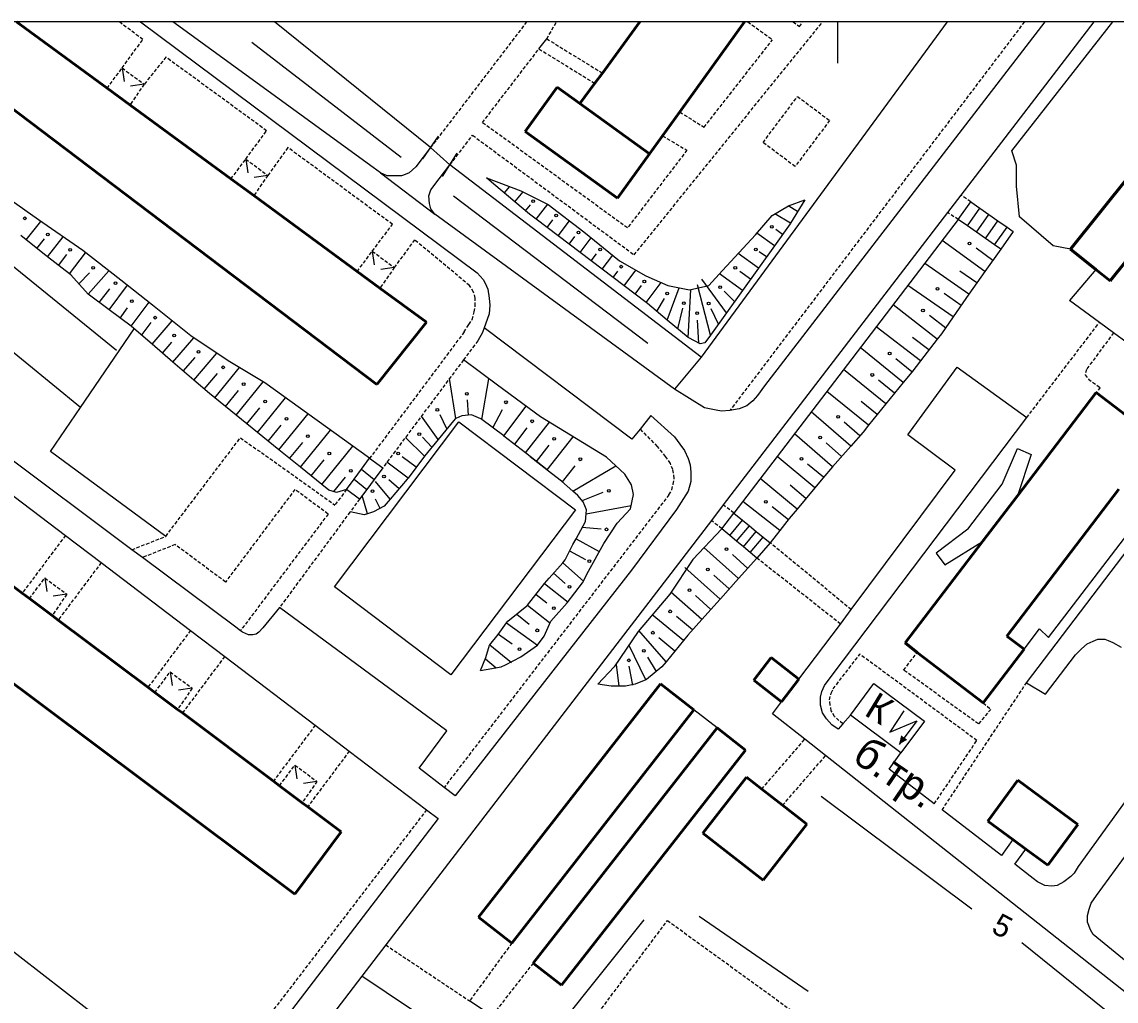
# Model space of a CAD drawing. Extents: x 1000 to 4000, y -5000 to -1000.
# Drawn here: x 1081.5 to 1240.4, y -2142.2 to -2000 of the extents above; entities that cross this region are included whole.
import ezdxf
from ezdxf.enums import TextEntityAlignment as Align

# ---------------------------------------------------------------- set-up
doc = ezdxf.new("R2010")
doc.units = 0
doc.header["$MEASUREMENT"] = 0
doc.linetypes.add('DASHED', pattern=[0.75, 0.5, -0.25])
for name, color, linetype in [('1', 7, 'CONTINUOUS'), ('11', 7, 'CONTINUOUS'), ('16', 7, 'CONTINUOUS'), ('17', 7, 'CONTINUOUS'), ('24', 7, 'CONTINUOUS'), ('25', 7, 'CONTINUOUS'), ('37', 7, 'CONTINUOUS'), ('40', 7, 'CONTINUOUS'), ('42', 7, 'CONTINUOUS'), ('6', 7, 'CONTINUOUS'), ('7', 7, 'CONTINUOUS')]:
    doc.layers.add(name, color=color, linetype=linetype)
doc.styles.get("Standard").update_dxf_attribs({"font": 'txt', "height": 0.2})

msp = doc.modelspace()

# ---------------------------------------------------------------- linework, layer by layer
at = {"layer": '1', "color": 253, "linetype": 'Continuous', "lineweight": 0}
for p, q in [((2000, -2000), (1000, -2000)), ((1200, -2005.98), (1200, -2000))]:
    msp.add_line(p, q, dxfattribs=at)
at = {"layer": '11', "color": 253, "linetype": 'Continuous', "lineweight": 0}
for p, q in [((1140.84, -2018.24), (1118.17, -2000)), ((1215.88, -2000), (1180.15, -2048.72)), ((1225.26, -2018.71), (1239.95, -2000)), ((1139.68, -2019.87), (1142, -2016.61)), ((1142.56, -2022.46), (1144.71, -2019.09)), ((1225.95, -2020.81), (1225.26, -2018.71)), ((1180.15, -2048.72), (1143.64, -2020.77)), ((1225.95, -2023.87), (1225.95, -2020.81)), ((1226.37, -2028.33), (1225.95, -2023.87)), ((1231.24, -2032.51), (1226.37, -2028.33)), ((1233.8, -2033.04), (1231.24, -2032.51)), ((1237.97, -2043.67), (1233.61, -2040.47)), ((1240.03, -2045.17), (1237.97, -2043.67)), ((1260.21, -2059.97), (1240.03, -2045.17)), ((1182.45, -2102.57), (1179.07, -2099.95))]:
    msp.add_line(p, q, dxfattribs=at)
at = {"layer": '16', "color": 253, "linetype": 'Continuous', "lineweight": 0}
for p, q in [((1201.82, -2100.7), (1205.23, -2096.12)), ((1205.23, -2096.12), (1212.56, -2101.59)), ((1209.15, -2106.16), (1201.82, -2100.7)), ((1209.58, -2100.07), (1207.53, -2103.18)), ((1207.53, -2103.18), (1211.44, -2101.53)), ((1211.44, -2101.53), (1208.87, -2104.95)), ((1212.56, -2101.59), (1209.15, -2106.16))]:
    msp.add_line(p, q, dxfattribs=at)
msp.add_solid([(1208.87, -2104.95), (1209.18, -2103.65), (1210.07, -2104.28)], dxfattribs=at)
at = {"layer": '24', "color": 253, "linetype": 'DASHED', "lineweight": 0}
for p, q in [((1099.03, -2002.56), (1095.62, -2000)), ((1154.78, -2000), (1140.84, -2018.24)), ((1157.7, -2002.46), (1159.12, -2000)), ((1170.4, -2033.84), (1197.77, -2000)), ((1227.08, -2000), (1184.31, -2056.45)), ((1186.89, -2000), (1190.5, -2002.59)), ((1193.49, -2000), (1194.42, -2000.67)), ((1194.42, -2000.67), (1194.91, -2000)), ((1096.03, -2006.69), (1099.03, -2002.56)), ((1157.7, -2002.46), (1165.78, -2007.43)), ((1180.56, -2015.3), (1190.5, -2002.59)), ((1148.36, -2014.62), (1156.57, -2003.93)), ((1156.57, -2003.93), (1164.68, -2008.92)), ((1102.39, -2005.13), (1099.23, -2009.06)), ((1117.01, -2015.81), (1102.39, -2005.13)), ((1189.12, -2017.52), (1194.13, -2010.83)), ((1194.13, -2010.83), (1198.79, -2014.32)), ((1177.02, -2013.09), (1180.56, -2015.3)), ((1169.42, -2029.93), (1148.36, -2014.62)), ((1198.79, -2014.32), (1193.78, -2021.01)), ((1113.99, -2019.93), (1117.01, -2015.81)), ((1143.64, -2020.77), (1146.94, -2016.47)), ((1146.94, -2016.47), (1170.4, -2033.84)), ((1174.52, -2016.56), (1178.06, -2018.64)), ((1120.11, -2018.26), (1117.19, -2022.3)), ((1135.29, -2029.41), (1120.11, -2018.26)), ((1193.78, -2021.01), (1189.12, -2017.52)), ((1178.06, -2018.64), (1169.42, -2029.93)), ((1219.28, -2026.13), (1217.86, -2025.17)), ((1217.48, -2028.71), (1215.93, -2027.69)), ((1132.36, -2033.31), (1135.29, -2029.41)), ((1138.49, -2031.64), (1135.56, -2035.68)), ((1146.49, -2038.3), (1138.49, -2031.64)), ((1147.08, -2039.24), (1146.49, -2038.3)), ((1147.31, -2040.13), (1147.08, -2039.24)), ((1147.31, -2041.26), (1147.31, -2040.13)), ((1146.89, -2043.25), (1147.18, -2042.13)), ((1147.18, -2042.13), (1147.31, -2041.26)), ((1145.71, -2045.04), (1146.39, -2043.94)), ((1146.39, -2043.94), (1146.89, -2043.25)), ((1227.42, -2057.49), (1237.97, -2043.67)), ((1145.71, -2045.04), (1131.98, -2063.39)), ((1240.03, -2045.17), (1236.09, -2050.49)), ((1147.69, -2046.33), (1145.6, -2049.11)), ((1145.6, -2049.11), (1133.87, -2064.79)), ((1236.09, -2050.49), (1235.9, -2051.29)), ((1235.9, -2051.29), (1236.39, -2051.88)), ((1236.39, -2051.88), (1238.09, -2053.12)), ((1238.09, -2053.12), (1237.49, -2053.86)), ((1173.78, -2061.66), (1171.27, -2059.14)), ((1102.35, -2074.74), (1113.21, -2060.4)), ((1113.21, -2060.4), (1126.93, -2070.18)), ((1174.96, -2063.14), (1173.78, -2061.66)), ((1175.66, -2064.13), (1174.96, -2063.14)), ((1176.02, -2065.03), (1175.66, -2064.13)), ((1176.22, -2066.31), (1176.02, -2065.03)), ((1175.85, -2067.99), (1176.08, -2067.16)), ((1176.08, -2067.16), (1176.22, -2066.31)), ((1121.12, -2067.92), (1111.04, -2081.37)), ((1125.94, -2071.49), (1121.12, -2067.92)), ((1128.62, -2067.92), (1126.93, -2070.18)), ((1130.52, -2069.32), (1129.13, -2071.19)), ((1175.46, -2068.68), (1142.8, -2111.2)), ((1175.46, -2068.68), (1175.85, -2067.99)), ((1184.87, -2071.35), (1183.35, -2070.16)), ((1125.94, -2071.49), (1113.22, -2088.44)), ((1129.13, -2071.19), (1118.9, -2085.07)), ((1183.12, -2073.62), (1181.62, -2072.43)), ((1087.79, -2074.6), (1081.51, -2082.99)), ((1097.43, -2076.67), (1102.35, -2074.74)), ((1201.93, -2085.38), (1190.15, -2075.67)), ((1103.73, -2075.93), (1098.97, -2077.81)), ((1111.04, -2081.37), (1103.73, -2075.93)), ((1092.98, -2078.55), (1086.73, -2086.9)), ((1200.37, -2087.47), (1188.24, -2077.9)), ((1105.96, -2088.4), (1099.78, -2096.66)), ((1209.54, -2094.16), (1211.53, -2091.6)), ((1110.92, -2092.18), (1104.78, -2100.39)), ((1199.31, -2096.88), (1203.18, -2091.85)), ((1220.17, -2104.39), (1203.18, -2091.85)), ((1220.4, -2101.96), (1209.54, -2094.16)), ((1215.13, -2114.47), (1227.4, -2095.99)), ((1198.76, -2098.48), (1199.03, -2097.5)), ((1199.03, -2097.5), (1199.31, -2096.88)), ((1198.89, -2099.24), (1198.76, -2098.48)), ((1199.03, -2100.08), (1198.89, -2099.24)), ((1221.11, -2098.91), (1222.21, -2099.87)), ((1199.52, -2100.92), (1199.03, -2100.08)), ((1200.71, -2101.97), (1199.52, -2100.92)), ((1222.21, -2099.87), (1220.4, -2101.96)), ((1124.08, -2102.17), (1118, -2110.29)), ((1188.93, -2111.44), (1195.19, -2104.21)), ((1129.02, -2105.93), (1122.98, -2114.01)), ((1214, -2113.59), (1220.17, -2104.39)), ((1191.96, -2113.8), (1198.2, -2106.59)), ((1140.25, -2114.45), (1108.04, -2156.55)), ((1159.83, -2151.12), (1175.24, -2130.54)), ((1175.24, -2130.54), (1230.28, -2170.44)), ((1134.32, -2134.09), (1146.5, -2142.22)), ((1152.62, -2133.82), (1146.5, -2142.22)), ((1155.73, -2136.72), (1149.74, -2144.38))]:
    msp.add_line(p, q, dxfattribs=at)
at = {"layer": '24', "color": 253, "linetype": 'Continuous', "lineweight": 0}
for p, q in [((1098.67, -2000), (1147.59, -2036.44)), ((1132.47, -2021.16), (1103.41, -2000)), ((1230.07, -2000), (1189.32, -2052.89)), ((1237.17, -2000), (1217.86, -2025.17)), ((1156.57, -2003.93), (1157.7, -2002.46)), ((1140.84, -2018.24), (1138.69, -2021.06)), ((1140.84, -2018.24), (1143.64, -2020.77)), ((1133.56, -2021.95), (1132.47, -2021.16)), ((1138.69, -2021.06), (1137.7, -2021.95)), ((1142.06, -2022.82), (1143.64, -2020.77)), ((1133.56, -2021.95), (1141.47, -2027.94)), ((1134.54, -2022.35), (1133.56, -2021.95)), ((1135.63, -2022.35), (1134.54, -2022.35)), ((1136.62, -2022.35), (1135.63, -2022.35)), ((1136.91, -2022.25), (1136.62, -2022.35)), ((1137.7, -2021.95), (1136.91, -2022.25)), ((1140.88, -2024.4), (1142.06, -2022.82)), ((1140.58, -2025.29), (1140.88, -2024.4)), ((1140.68, -2026.38), (1140.58, -2025.29)), ((1140.88, -2027.17), (1140.68, -2026.38)), ((1217.86, -2025.17), (1215.93, -2027.69)), ((1141.47, -2027.94), (1140.88, -2027.17)), ((1176.26, -2053.34), (1141.47, -2027.94)), ((1215.93, -2027.69), (1183.35, -2070.16)), ((1147.59, -2036.44), (1148.48, -2037.43)), ((1148.48, -2037.43), (1148.77, -2037.94)), ((1148.77, -2037.94), (1149.16, -2038.85)), ((1149.16, -2038.85), (1149.34, -2040.11)), ((1149.34, -2040.11), (1149.42, -2041.17)), ((1149.42, -2041.17), (1149.34, -2042.41)), ((1148.82, -2043.93), (1148.62, -2044.46)), ((1149.34, -2042.41), (1148.82, -2043.93)), ((1148.38, -2045.14), (1147.69, -2046.33)), ((1148.62, -2044.46), (1148.38, -2045.14)), ((1170.07, -2060.64), (1148.62, -2044.46)), ((1210.13, -2059.97), (1217.34, -2050.17)), ((1217.34, -2050.17), (1227.42, -2057.49)), ((1180.64, -2056.07), (1176.26, -2053.34)), ((1189.32, -2052.89), (1188.33, -2054.28)), ((1187.64, -2055.07), (1186.75, -2055.76)), ((1188.33, -2054.28), (1187.64, -2055.07)), ((1182.31, -2056.42), (1180.64, -2056.07)), ((1183.09, -2056.55), (1182.31, -2056.42)), ((1184.31, -2056.45), (1183.09, -2056.55)), ((1185.67, -2056.2), (1184.31, -2056.45)), ((1186.75, -2055.76), (1185.67, -2056.2)), ((1172.84, -2057.17), (1171.27, -2059.14)), ((1172.84, -2057.17), (1176.25, -2060.27)), ((1199.15, -2094.92), (1227.42, -2057.49)), ((1171.27, -2059.14), (1170.07, -2060.64)), ((1097.43, -2076.67), (1075.55, -2060.3)), ((1176.25, -2060.27), (1177.04, -2061.36)), ((1177.04, -2061.36), (1177.73, -2062.25)), ((1217.05, -2065.11), (1210.13, -2059.97)), ((1177.73, -2062.25), (1178.22, -2063.44)), ((1223.87, -2067.14), (1226.1, -2061.99)), ((1228.05, -2062.82), (1226.07, -2068.83)), ((1226.1, -2061.99), (1228.05, -2062.82)), ((1178.22, -2063.44), (1178.52, -2064.33)), ((1178.52, -2064.33), (1178.62, -2065.39)), ((1227.4, -2095.99), (1251.48, -2064.32)), ((1074.97, -2064.86), (1087.79, -2074.6)), ((1178.62, -2065.39), (1178.62, -2066.77)), ((1201.93, -2085.38), (1217.05, -2065.11)), ((1178.62, -2066.77), (1178.22, -2068.18)), ((1218.86, -2073.69), (1223.87, -2067.14)), ((1178.22, -2068.18), (1176.57, -2070.84)), ((1176.57, -2070.84), (1169.99, -2079.63)), ((1183.35, -2070.16), (1181.62, -2072.43)), ((1181.62, -2072.43), (1134.32, -2134.09)), ((1218.86, -2073.69), (1214.26, -2077.18)), ((1230.56, -2089.45), (1243.36, -2072.72)), ((1087.79, -2074.6), (1092.98, -2078.55)), ((1215.52, -2078.85), (1220.99, -2075.48)), ((1098.97, -2077.81), (1097.43, -2076.67)), ((1214.26, -2077.18), (1215.52, -2078.85)), ((1092.98, -2078.55), (1105.96, -2088.4)), ((1112.52, -2087.94), (1098.97, -2077.81)), ((1169.99, -2079.63), (1144.41, -2112.43)), ((1118.9, -2085.07), (1116.47, -2088.04)), ((1143.2, -2102.97), (1118.9, -2085.07)), ((1200.37, -2087.47), (1201.93, -2085.38)), ((1105.96, -2088.4), (1110.92, -2092.18)), ((1113.22, -2088.44), (1112.52, -2087.94)), ((1113.51, -2088.64), (1113.22, -2088.44)), ((1116.47, -2088.04), (1115.88, -2088.64)), ((1194.34, -2095.47), (1200.37, -2087.47)), ((1227.04, -2091.14), (1229.3, -2088.19)), ((1229.3, -2088.19), (1230.56, -2089.45)), ((1114.39, -2089.03), (1113.51, -2088.64)), ((1114.99, -2089.03), (1114.39, -2089.03)), ((1115.48, -2088.93), (1114.99, -2089.03)), ((1115.88, -2088.64), (1115.48, -2088.93)), ((1236.19, -2090.35), (1237.08, -2089.96)), ((1237.08, -2089.96), (1237.77, -2089.66)), ((1237.77, -2089.66), (1238.76, -2089.66)), ((1238.76, -2089.66), (1239.25, -2089.86)), ((1239.25, -2089.86), (1239.94, -2090.16)), ((1234.51, -2091.94), (1235.4, -2091.05)), ((1257.4, -2091.46), (1234.9, -2122.67)), ((1235.4, -2091.05), (1236.19, -2090.35)), ((1239.94, -2090.16), (1241.13, -2090.85)), ((1110.92, -2092.18), (1124.08, -2102.17)), ((1230.16, -2097.67), (1234.51, -2091.94)), ((1197.67, -2097.29), (1198.07, -2096.4)), ((1198.07, -2096.4), (1199.15, -2094.92)), ((1227.4, -2095.99), (1230.16, -2097.67)), ((1197.47, -2098.08), (1197.67, -2097.29)), ((1237.56, -2126.92), (1259.4, -2096.89)), ((1190.51, -2100.52), (1191.78, -2098.75)), ((1197.47, -2099.27), (1197.47, -2098.08)), ((1197.78, -2100.36), (1197.47, -2099.27)), ((1195.19, -2104.21), (1190.51, -2100.52)), ((1198.36, -2101.25), (1197.78, -2100.36)), ((1201.82, -2100.7), (1200.71, -2101.97)), ((1124.08, -2102.17), (1129.02, -2105.93)), ((1199.1, -2102.1), (1198.36, -2101.25)), ((1200.04, -2102.73), (1199.1, -2102.1)), ((1200.71, -2101.97), (1200.04, -2102.73)), ((1139.15, -2108.41), (1143.2, -2102.97)), ((1198.2, -2106.59), (1195.19, -2104.21)), ((1129.02, -2105.93), (1140.25, -2114.45)), ((1251.26, -2148.51), (1198.2, -2106.59)), ((1207.44, -2108.55), (1209.15, -2106.16)), ((1142.8, -2111.2), (1139.15, -2108.41)), ((1214, -2113.59), (1207.44, -2108.55)), ((1144.41, -2112.43), (1142.8, -2111.2)), ((1140.25, -2114.45), (1141.91, -2115.71)), ((1223.74, -2121.08), (1215.13, -2114.47)), ((1141.91, -2115.71), (1084.66, -2190.49)), ((1225.42, -2118.79), (1223.74, -2121.08)), ((1225.71, -2122.37), (1227.3, -2120.17)), ((1228.38, -2124.45), (1225.71, -2122.37)), ((1234.9, -2122.67), (1234.31, -2123.66)), ((1228.97, -2124.94), (1228.38, -2124.45)), ((1230.06, -2125.43), (1228.97, -2124.94)), ((1232.83, -2124.94), (1231.84, -2125.43)), ((1233.82, -2124.15), (1232.83, -2124.94)), ((1234.31, -2123.66), (1233.82, -2124.15)), ((1231.05, -2125.53), (1230.06, -2125.43)), ((1231.84, -2125.43), (1231.05, -2125.53)), ((1236.47, -2128.9), (1236.77, -2128.01)), ((1236.77, -2128.01), (1237.56, -2126.92)), ((1236.27, -2129.79), (1236.47, -2128.9)), ((1236.27, -2130.78), (1236.27, -2129.79)), ((1236.67, -2131.87), (1236.27, -2130.78)), ((1237.07, -2132.56), (1236.67, -2131.87)), ((1247.14, -2140.87), (1237.07, -2132.56)), ((1134.32, -2134.09), (1130.84, -2138.62)), ((1130.84, -2138.62), (1110.41, -2165.26)), ((1156.44, -2155.74), (1130.84, -2138.62)), ((1149.74, -2144.38), (1146.5, -2142.22))]:
    msp.add_line(p, q, dxfattribs=at)
at = {"layer": '25', "color": 253, "linetype": 'Continuous', "lineweight": 0}
for p, q in [((1217.48, -2028.71), (1219.28, -2026.13)), ((1219.28, -2026.13), (1220.62, -2027.07)), ((1218.82, -2029.65), (1220.62, -2027.07)), ((1220.13, -2030.56), (1221.93, -2027.98)), ((1220.62, -2027.07), (1221.93, -2027.98)), ((1221.93, -2027.98), (1223.24, -2028.9)), ((1218.82, -2029.65), (1217.48, -2028.71)), ((1220.13, -2030.56), (1218.82, -2029.65)), ((1221.45, -2031.48), (1223.24, -2028.9)), ((1223.24, -2028.9), (1224.56, -2029.81)), ((1221.45, -2031.48), (1220.13, -2030.56)), ((1222.76, -2032.39), (1224.56, -2029.81)), ((1225.47, -2030.45), (1223.67, -2033.03)), ((1224.56, -2029.81), (1225.47, -2030.45)), ((1222.76, -2032.39), (1221.45, -2031.48)), ((1223.67, -2033.03), (1222.76, -2032.39)), ((1130.79, -2064.99), (1131.98, -2063.39)), ((1131.98, -2063.39), (1133.87, -2064.79)), ((1129.72, -2066.43), (1130.79, -2064.99)), ((1130.79, -2064.99), (1132.62, -2066.47)), ((1133.87, -2064.79), (1132.62, -2066.47)), ((1128.62, -2067.92), (1129.72, -2066.43)), ((1129.72, -2066.43), (1131.55, -2067.92)), ((1132.62, -2066.47), (1131.55, -2067.92)), ((1130.52, -2069.32), (1128.62, -2067.92)), ((1131.55, -2067.92), (1130.52, -2069.32)), ((1183.12, -2073.62), (1184.87, -2071.35)), ((1184.28, -2074.59), (1186.13, -2072.39)), ((1184.87, -2071.35), (1186.13, -2072.39)), ((1186.13, -2072.39), (1187.13, -2073.21)), ((1184.28, -2074.59), (1183.12, -2073.62)), ((1185.28, -2075.42), (1187.13, -2073.21)), ((1186.28, -2076.26), (1188.14, -2074.03)), ((1187.13, -2073.21), (1188.14, -2074.03)), ((1188.14, -2074.03), (1189.15, -2074.85)), ((1185.28, -2075.42), (1184.28, -2074.59)), ((1186.28, -2076.26), (1185.28, -2075.42)), ((1187.27, -2077.09), (1189.15, -2074.85)), ((1190.15, -2075.67), (1188.24, -2077.9)), ((1189.15, -2074.85), (1190.15, -2075.67)), ((1187.27, -2077.09), (1186.28, -2076.26)), ((1188.24, -2077.9), (1187.27, -2077.09))]:
    msp.add_line(p, q, dxfattribs=at)
at = {"layer": '37', "color": 253, "linetype": 'Continuous', "lineweight": 0}
for p, q in [((1083.9, -2028.75), (1072.66, -2020.83)), ((1150.02, -2023.56), (1148.94, -2022.65)), ((1148.94, -2022.65), (1153.93, -2024.52)), ((1153.08, -2026.14), (1150.02, -2023.56)), ((1151.55, -2024.85), (1152.34, -2023.92)), ((1153.08, -2026.14), (1154.3, -2024.7)), ((1153.93, -2024.52), (1157.92, -2026.52)), ((1155.21, -2027.94), (1153.08, -2026.14)), ((1156.17, -2028.67), (1157.85, -2026.46)), ((1192.82, -2026.71), (1195.17, -2025.83)), ((1195.17, -2025.83), (1193.12, -2029.26)), ((1154.61, -2027.43), (1155.35, -2026.56)), ((1156.17, -2028.67), (1155.21, -2027.94)), ((1157.92, -2026.52), (1163.1, -2030.51)), ((1190.43, -2028.11), (1192.82, -2026.71)), ((1193.12, -2029.26), (1190.82, -2027.88)), ((1194.14, -2027.55), (1192.79, -2026.73)), ((1082.08, -2031.64), (1084.23, -2028.98)), ((1090.31, -2033.21), (1083.9, -2028.75)), ((1159.36, -2031.09), (1156.17, -2028.67)), ((1157.77, -2029.88), (1158.61, -2028.77)), ((1159.36, -2031.09), (1161.02, -2028.9)), ((1188.03, -2030.91), (1190.43, -2028.11)), ((1193.07, -2029.34), (1190.79, -2032.52)), ((1193.12, -2029.26), (1193.07, -2029.34)), ((1217.48, -2028.71), (1201.39, -2049.76)), ((1082.08, -2031.64), (1081.32, -2031.03)), ((1085.19, -2034.15), (1087.45, -2031.22)), ((1162.55, -2033.5), (1159.36, -2031.09)), ((1160.96, -2032.3), (1161.8, -2031.19)), ((1163.1, -2030.51), (1168.29, -2034.7)), ((1183.25, -2036.1), (1188.03, -2030.91)), ((1190.79, -2032.52), (1188.23, -2030.68)), ((1191.96, -2030.89), (1190.96, -2030.18)), ((1084.94, -2033.96), (1082.08, -2031.64)), ((1083.63, -2032.9), (1084.75, -2031.52)), ((1162.55, -2033.5), (1164.17, -2031.37)), ((1190.79, -2032.52), (1188.46, -2035.77)), ((1221.33, -2036.27), (1215.13, -2031.78)), ((1085.19, -2034.15), (1084.94, -2033.96)), ((1088.36, -2036.59), (1085.19, -2034.15)), ((1086.78, -2035.37), (1087.99, -2033.8)), ((1088.36, -2036.59), (1090.72, -2033.53)), ((1095.86, -2037.52), (1090.31, -2033.21)), ((1165.74, -2035.92), (1162.55, -2033.5)), ((1164.15, -2034.71), (1164.91, -2033.7)), ((1165.74, -2035.92), (1167.28, -2033.89)), ((1188.46, -2035.77), (1185.51, -2033.65)), ((1189.63, -2034.14), (1188.58, -2033.39)), ((1222.5, -2034.65), (1220.07, -2032.89)), ((1223.67, -2033.03), (1221.33, -2036.27)), ((1168.93, -2038.33), (1165.74, -2035.92)), ((1168.29, -2034.7), (1172.08, -2036.9)), ((1188.46, -2035.77), (1186.13, -2039.02)), ((1219.03, -2039.54), (1212.61, -2035.08)), ((1088.56, -2036.75), (1088.36, -2036.59)), ((1091.07, -2039.53), (1088.56, -2036.75)), ((1089.75, -2038.07), (1091.28, -2036.47)), ((1091.07, -2039.53), (1094.08, -2036.14)), ((1100.45, -2041.14), (1095.86, -2037.52)), ((1167.34, -2037.12), (1168.02, -2036.23)), ((1168.93, -2038.33), (1170.64, -2036.07)), ((1172.08, -2036.9), (1175.27, -2038.3)), ((1183.8, -2042.27), (1180.22, -2037.35)), ((1181.25, -2038.3), (1183.25, -2036.1)), ((1186.13, -2039.02), (1182.78, -2036.61)), ((1187.3, -2037.39), (1185.73, -2036.27)), ((1220.17, -2037.9), (1217.7, -2036.19)), ((1220.74, -2037.08), (1219.03, -2039.54)), ((1221.33, -2036.27), (1220.74, -2037.08)), ((1092.7, -2040.76), (1094.25, -2038.76)), ((1094.12, -2041.82), (1096.79, -2038.26)), ((1172.12, -2040.75), (1168.93, -2038.33)), ((1170.53, -2039.54), (1171.48, -2038.28)), ((1172.12, -2040.75), (1174.3, -2037.87)), ((1175.19, -2043.31), (1176.96, -2038.62)), ((1175.27, -2038.3), (1178.46, -2038.9)), ((1178.26, -2045.87), (1178.64, -2038.93)), ((1178.46, -2038.9), (1181.25, -2038.3)), ((1181.47, -2045.52), (1179.61, -2038.18)), ((1184.96, -2040.64), (1183.47, -2039.1)), ((1186.13, -2039.02), (1183.8, -2042.27)), ((1216.75, -2042.83), (1210.17, -2038.27)), ((1094.12, -2041.82), (1091.07, -2039.53)), ((1097.32, -2044.22), (1099.93, -2040.73)), ((1172.33, -2040.9), (1172.12, -2040.75)), ((1173.72, -2041.95), (1174.82, -2040.16)), ((1217.89, -2041.18), (1215.42, -2039.47)), ((1219.03, -2039.54), (1216.75, -2042.83)), ((1097.32, -2044.22), (1094.12, -2041.82)), ((1095.72, -2043.02), (1096.82, -2041.55)), ((1106.02, -2045.6), (1100.45, -2041.14)), ((1175.19, -2043.31), (1172.33, -2040.9)), ((1176.73, -2044.59), (1177.45, -2041.57)), ((1183.8, -2042.27), (1181.47, -2045.52)), ((1182.63, -2043.89), (1181.58, -2041.66)), ((1214.42, -2046.08), (1208, -2041.11)), ((1098.92, -2045.42), (1100.22, -2043.69)), ((1100.37, -2046.81), (1103.29, -2043.42)), ((1178.26, -2045.87), (1175.19, -2043.31)), ((1179.77, -2046.65), (1179.61, -2043.33)), ((1215.65, -2044.5), (1213.28, -2042.67)), ((1216.75, -2042.83), (1215.03, -2045.3)), ((1097.71, -2044.52), (1097.32, -2044.22)), ((1100.37, -2046.81), (1097.71, -2044.52)), ((1181.47, -2045.52), (1180.68, -2046.62)), ((1211.97, -2049.25), (1205.57, -2044.29)), ((1215.03, -2045.3), (1214.42, -2046.08)), ((1103.4, -2049.42), (1100.37, -2046.81)), ((1101.88, -2048.12), (1103.24, -2046.54)), ((1103.4, -2049.42), (1106.44, -2045.89)), ((1111.45, -2049.22), (1106.02, -2045.6)), ((1178.32, -2045.92), (1178.26, -2045.87)), ((1179.99, -2046.76), (1178.32, -2045.92)), ((1180.68, -2046.62), (1179.99, -2046.76)), ((1213.2, -2047.66), (1210.83, -2045.83)), ((1214.42, -2046.08), (1211.97, -2049.25)), ((1104.91, -2050.73), (1106.63, -2048.73)), ((1106.43, -2052.03), (1109.8, -2048.12)), ((1209.49, -2052.38), (1203.25, -2047.32)), ((1106.43, -2052.03), (1103.4, -2049.42)), ((1109.48, -2054.62), (1113.05, -2050.2)), ((1116.74, -2052.43), (1111.45, -2049.22)), ((1150.53, -2052.78), (1145.6, -2049.11)), ((1201.39, -2049.76), (1184.87, -2071.35)), ((1210.75, -2050.83), (1208.42, -2048.94)), ((1211.97, -2049.25), (1210.71, -2050.88)), ((1107.94, -2053.34), (1109.9, -2051.07)), ((1144.49, -2057.62), (1143.58, -2051.81)), ((1148.27, -2057.75), (1149.29, -2051.86)), ((1206.97, -2055.49), (1200.82, -2050.5)), ((1210.71, -2050.88), (1209.49, -2052.38)), ((1108.7, -2053.99), (1106.43, -2052.03)), ((1112.59, -2057.14), (1116.51, -2052.29)), ((1131.98, -2063.39), (1116.74, -2052.43)), ((1156.79, -2057.38), (1150.53, -2052.78)), ((1208.23, -2053.94), (1205.9, -2052.05)), ((1209.49, -2052.38), (1206.97, -2055.49)), ((1109.48, -2054.62), (1108.7, -2053.99)), ((1112.59, -2057.14), (1109.48, -2054.62)), ((1111.03, -2055.88), (1112.92, -2053.55)), ((1115.7, -2059.65), (1119.77, -2054.61)), ((1146.36, -2057.14), (1146.17, -2054.89)), ((1204.46, -2058.6), (1198.39, -2053.68)), ((1114.14, -2058.39), (1116.03, -2056.06)), ((1149.87, -2058.95), (1151.26, -2056.29)), ((1151.47, -2060.15), (1154.7, -2055.84)), ((1201.86, -2061.64), (1196.13, -2056.63)), ((1205.71, -2057.04), (1203.38, -2055.16)), ((1206.97, -2055.49), (1204.46, -2058.6)), ((1115.7, -2059.65), (1112.59, -2057.14)), ((1118.81, -2062.17), (1123.03, -2056.95)), ((1141.93, -2060.67), (1139.5, -2057.26)), ((1144.39, -2057.66), (1141.93, -2060.67)), ((1143.19, -2059.12), (1142.21, -2057.09)), ((1144.49, -2057.62), (1144.39, -2057.66)), ((1145.37, -2057.24), (1144.49, -2057.62)), ((1146.77, -2057.1), (1145.37, -2057.24)), ((1148.15, -2057.66), (1146.77, -2057.1)), ((1148.27, -2057.75), (1148.15, -2057.66)), ((1151.47, -2060.15), (1148.27, -2057.75)), ((1154.62, -2062.62), (1158.1, -2058.17)), ((1166.39, -2063.21), (1156.79, -2057.38)), ((1203.18, -2060.14), (1200.92, -2058.16)), ((1118.81, -2062.17), (1115.7, -2059.65)), ((1117.25, -2060.91), (1119.14, -2058.58)), ((1121.92, -2064.68), (1126.28, -2059.29)), ((1153.07, -2061.35), (1154.87, -2058.95)), ((1199.23, -2064.65), (1193.69, -2059.82)), ((1203.64, -2059.6), (1201.86, -2061.64)), ((1204.46, -2058.6), (1203.64, -2059.6)), ((1120.36, -2063.43), (1122.25, -2061.09)), ((1139.95, -2063.09), (1137.17, -2060.38)), ((1141.01, -2061.79), (1139.67, -2060.34)), ((1141.93, -2060.67), (1139.95, -2063.09)), ((1151.49, -2060.17), (1151.47, -2060.15)), ((1154.62, -2062.62), (1151.49, -2060.17)), ((1157.76, -2065.09), (1161.55, -2060.26)), ((1200.54, -2063.15), (1198.29, -2061.17)), ((1121.92, -2064.68), (1118.81, -2062.17)), ((1125.03, -2067.2), (1129.53, -2061.63)), ((1157.76, -2065.09), (1154.62, -2062.62)), ((1156.19, -2063.85), (1158.04, -2061.49)), ((1201.86, -2061.64), (1199.23, -2064.65)), ((1123.47, -2065.94), (1125.36, -2063.61)), ((1137.55, -2066.29), (1134.47, -2063.98)), ((1138.75, -2064.69), (1136.72, -2063.17)), ((1139.95, -2063.09), (1137.55, -2066.29)), ((1158.41, -2065.59), (1155.3, -2063.16)), ((1159.98, -2066.83), (1161.83, -2064.47)), ((1161.47, -2068.16), (1167.76, -2064.51)), ((1169.04, -2065.72), (1166.39, -2063.21)), ((1196.63, -2067.69), (1191.15, -2063.14)), ((1197.91, -2066.16), (1195.6, -2064.24)), ((1125.03, -2067.2), (1121.92, -2064.68)), ((1126.76, -2068.24), (1128.47, -2066.12)), ((1159.84, -2066.72), (1158.41, -2065.59)), ((1170.01, -2067.26), (1169.04, -2065.72)), ((1199.23, -2064.65), (1197.8, -2066.29)), ((1126.06, -2068.04), (1125.03, -2067.2)), ((1134.96, -2069.34), (1132.82, -2066.77)), ((1136.26, -2067.82), (1134.75, -2066.53)), ((1137.44, -2066.43), (1134.96, -2069.34)), ((1137.55, -2066.29), (1137.44, -2066.43)), ((1161.47, -2068.16), (1159.84, -2066.72)), ((1170.29, -2068.65), (1170.01, -2067.26)), ((1194.07, -2070.77), (1188.72, -2066.32)), ((1195.35, -2069.23), (1193.04, -2067.31)), ((1196.63, -2067.69), (1194.07, -2070.77)), ((1197.8, -2066.29), (1196.63, -2067.69)), ((1127.14, -2068.35), (1126.06, -2068.04)), ((1128.62, -2067.92), (1127.14, -2068.35)), ((1131.67, -2071.45), (1130.88, -2068.82)), ((1133.49, -2070.67), (1132.82, -2069.33)), ((1134.96, -2069.34), (1134.09, -2070.34)), ((1162.21, -2068.81), (1161.47, -2068.16)), ((1162.97, -2069.7), (1162.21, -2068.81)), ((1162.97, -2069.48), (1165.91, -2068.33)), ((1169.87, -2070.74), (1170.29, -2068.65)), ((1134.09, -2070.34), (1132.56, -2071.18)), ((1163.46, -2070.9), (1162.97, -2069.7)), ((1163.42, -2071.45), (1169.97, -2070.25)), ((1163.42, -2071.45), (1163.46, -2070.9)), ((1167.92, -2072.83), (1169.87, -2070.74)), ((1191.56, -2073.88), (1186.17, -2069.65)), ((1192.8, -2072.31), (1190.43, -2070.46)), ((1194.07, -2070.77), (1192.92, -2072.15)), ((1131.17, -2071.6), (1129.13, -2071.19)), ((1131.67, -2071.45), (1131.17, -2071.6)), ((1132.56, -2071.18), (1131.67, -2071.45)), ((1161.96, -2075.1), (1163.32, -2072.57)), ((1163.32, -2072.57), (1163.42, -2071.45)), ((1192.92, -2072.15), (1191.56, -2073.88)), ((1162.87, -2073.41), (1165.63, -2073.64)), ((1165.98, -2075.76), (1167.92, -2072.83)), ((1183.12, -2073.62), (1178.9, -2078.09)), ((1191.56, -2073.88), (1190.15, -2075.67)), ((1161.51, -2075.92), (1161.96, -2075.1)), ((1161.96, -2075.1), (1165.33, -2076.92)), ((1163.75, -2079.8), (1165.98, -2075.76)), ((1160.4, -2078.15), (1161.51, -2075.92)), ((1161.01, -2076.86), (1163.31, -2078.11)), ((1185.57, -2080.88), (1180.54, -2076.36)), ((1158.03, -2080.8), (1160.02, -2078.58)), ((1160.02, -2078.58), (1160.4, -2078.15)), ((1160.02, -2078.58), (1163.02, -2081.26)), ((1178.9, -2078.09), (1175.56, -2083.11)), ((1186.9, -2079.39), (1184.67, -2077.38)), ((1188.24, -2077.9), (1185.57, -2080.88)), ((1158.68, -2080.07), (1160.36, -2081.57)), ((1162.91, -2081.47), (1163.75, -2079.8)), ((1182.89, -2083.85), (1177.78, -2079.28)), ((1184.22, -2082.36), (1181.99, -2080.36)), ((1154.91, -2084.73), (1157.4, -2081.6)), ((1157.4, -2081.6), (1158.03, -2080.8)), ((1157.4, -2081.6), (1160.79, -2084.28)), ((1160.69, -2084.4), (1162.91, -2081.47)), ((1185.57, -2080.88), (1182.93, -2083.81)), ((1156.16, -2083.17), (1157.71, -2084.4)), ((1175.56, -2083.11), (1170.96, -2088.54)), ((1180.23, -2086.83), (1175.74, -2082.83)), ((1181.56, -2085.34), (1179.32, -2083.34)), ((1152.05, -2087.07), (1154.83, -2084.84)), ((1154.83, -2084.84), (1154.91, -2084.73)), ((1154.91, -2084.73), (1158.12, -2087.27)), ((1158.32, -2087.05), (1160.69, -2084.4)), ((1182.89, -2083.85), (1180.23, -2086.83)), ((1182.93, -2083.81), (1182.89, -2083.85)), ((1153.34, -2086.03), (1155.15, -2087.47)), ((1177.59, -2089.84), (1173.02, -2086.11)), ((1178.86, -2088.3), (1176.54, -2086.4)), ((1180.23, -2086.83), (1178.2, -2089.1)), ((1150.66, -2089), (1151.87, -2087.31)), ((1151.87, -2087.31), (1152.05, -2087.07)), ((1151.87, -2087.31), (1156.37, -2090.53)), ((1157.34, -2089.24), (1158.32, -2087.05)), ((1175.06, -2092.94), (1171.07, -2088.42)), ((1149.44, -2090.49), (1150.66, -2089)), ((1150.71, -2088.94), (1152.7, -2090.36)), ((1156.37, -2090.53), (1157.34, -2089.24)), ((1170.96, -2088.54), (1167.48, -2093.7)), ((1176.33, -2091.39), (1174, -2089.49)), ((1177.59, -2089.84), (1175.06, -2092.94)), ((1178.2, -2089.1), (1177.59, -2089.84)), ((1148.85, -2092.34), (1149.41, -2090.53)), ((1149.41, -2090.53), (1149.44, -2090.49)), ((1149.44, -2090.49), (1152.57, -2093.04)), ((1153.93, -2092.24), (1156.37, -2090.53)), ((1172.08, -2095.57), (1169.64, -2090.5)), ((1148.09, -2094.24), (1148.85, -2092.34)), ((1148.79, -2092.54), (1150.37, -2093.83)), ((1151.71, -2093.42), (1153.93, -2092.24)), ((1173.65, -2094.35), (1172.38, -2092.28)), ((1175.06, -2092.94), (1174.44, -2093.7)), ((1148.09, -2094.24), (1151.08, -2093.7)), ((1151.08, -2093.7), (1151.71, -2093.42)), ((1167.48, -2093.7), (1165.11, -2096.21)), ((1168.23, -2096.49), (1167.83, -2093.34)), ((1170.21, -2096.35), (1169.66, -2093.6)), ((1174.44, -2093.7), (1172.21, -2095.51)), ((1167.06, -2096.49), (1165.11, -2096.21)), ((1170.54, -2096.21), (1169.15, -2096.49)), ((1172.08, -2095.57), (1170.54, -2096.21)), ((1172.21, -2095.51), (1172.08, -2095.57)), ((1168.23, -2096.49), (1167.06, -2096.49)), ((1168.32, -2096.49), (1168.23, -2096.49)), ((1169.15, -2096.49), (1168.32, -2096.49))]:
    msp.add_line(p, q, dxfattribs=at)
for centre in [(1155.74, -2026.05), (1159.08, -2028.14), (1081.9, -2028.54), (1190.41, -2029.76), (1085.22, -2030.89), (1162.31, -2030.6), (1219.12, -2032.18), (1088.47, -2033.12), (1165.46, -2033.06), (1188.08, -2033.05), (1091.81, -2035.74), (1168.52, -2035.56), (1185.09, -2035.73), (1171.88, -2037.71), (1095.06, -2037.94), (1182.89, -2038.54), (1214.46, -2038.78), (1097.45, -2040.57), (1175.2, -2039.46), (1177.63, -2040.86), (1181.22, -2040.92), (1179.55, -2042.32), (1212.35, -2041.93), (1100.83, -2042.97), (1103.57, -2045.57), (1107.13, -2047.92), (1207.51, -2048.18), (1110.69, -2050.18), (1204.99, -2051.29), (1113.68, -2052.63), (1116.79, -2055.15), (1146.1, -2054.03), (1151.78, -2055.26), (1141.81, -2056.37), (1119.9, -2057.67), (1155.59, -2058.02), (1200.04, -2057.37), (1139.19, -2059.88), (1123.01, -2060.18), (1158.79, -2060.57), (1197.4, -2060.38), (1126.12, -2062.7), (1136.11, -2062.69), (1162.58, -2063.54), (1194.7, -2063.46), (1129.23, -2065.21), (1134.06, -2066.05), (1132.4, -2068.18), (1166.72, -2068.12), (1189.51, -2069.71), (1166.37, -2073.72), (1183.8, -2076.58), (1163.89, -2078.34), (1181.11, -2079.56), (1161.01, -2082.08), (1178.45, -2082.54), (1158.73, -2085.16), (1175.63, -2085.63), (1156.33, -2088.39), (1173.1, -2088.73), (1153.75, -2091.13), (1171.8, -2091.37), (1169.63, -2092.74)]:
    msp.add_circle(centre, 0.2, dxfattribs=at)
at = {"layer": '40', "color": 253, "linetype": 'Continuous', "lineweight": 0}
for p, q in [((1114.85, -2002.97), (1136.56, -2019.67)), ((1172.39, -2046.72), (1144.16, -2025.3)), ((1078.1, -2033.83), (1095.23, -2047.7)), ((1089.98, -2056), (1069.69, -2039.4)), ((1089.98, -2056), (1097.77, -2044.57)), ((1180.15, -2048.72), (1176.26, -2053.34)), ((1085.6, -2062.43), (1089.98, -2056)), ((1126.85, -2082.09), (1144.94, -2058.12)), ((1144.94, -2058.12), (1161.86, -2070.89)), ((1102.35, -2074.74), (1085.6, -2062.43)), ((1161.86, -2070.89), (1143.76, -2094.86)), ((1143.76, -2094.86), (1126.85, -2082.09)), ((1028.19, -2094.8), (1108.04, -2156.55)), ((1197.56, -2112.48), (1219.47, -2128.83)), ((1159.18, -2146.26), (1171.85, -2130.46)), ((1179.82, -2129.92), (1195.69, -2140.82)), ((1226.71, -2133.73), (1247.71, -2150.62))]:
    msp.add_line(p, q, dxfattribs=at)
at = {"layer": '6', "color": 253, "linetype": 'Continuous', "lineweight": 40}
for p, q in [((1133, -2052.68), (1063.41, -2000)), ((1080.67, -2000), (1093.83, -2009.64)), ((1171.23, -2000), (1165.78, -2007.43)), ((1186.44, -2000), (1177.02, -2013.09)), ((1164.68, -2008.92), (1162.52, -2011.87)), ((1165.78, -2007.43), (1164.68, -2008.92)), ((1093.83, -2009.64), (1097.15, -2012.06)), ((1154.57, -2015.94), (1159.23, -2009.49)), ((1159.23, -2009.49), (1162.52, -2011.87)), ((1097.15, -2012.06), (1111.83, -2022.82)), ((1162.52, -2011.87), (1172.64, -2019.17)), ((1177.02, -2013.09), (1174.52, -2016.56)), ((1167.98, -2025.62), (1154.57, -2015.94)), ((1174.52, -2016.56), (1172.64, -2019.17)), ((1172.64, -2019.17), (1167.98, -2025.62)), ((1111.83, -2022.82), (1115.14, -2025.24)), ((1233.8, -2033.04), (1242.38, -2022.27)), ((1115.14, -2025.24), (1130.17, -2036.25)), ((1248.14, -2026.86), (1239.56, -2037.63)), ((1237.47, -2035.96), (1233.8, -2033.04)), ((1239.56, -2037.63), (1237.47, -2035.96)), ((1130.17, -2036.25), (1133.48, -2038.67)), ((1133.48, -2038.67), (1140.25, -2043.63)), ((1140.25, -2043.63), (1133, -2052.68)), ((1226.07, -2068.83), (1237.49, -2053.86)), ((1237.49, -2053.86), (1248.84, -2062.52)), ((1220.99, -2075.48), (1226.07, -2068.83)), ((1240.78, -2067.9), (1224.51, -2089.21)), ((1050.78, -2074.08), (1121.11, -2126.69)), ((1081.51, -2082.99), (1068.62, -2073.35)), ((1209.74, -2090.22), (1220.99, -2075.48)), ((1082.56, -2083.78), (1081.51, -2082.99)), ((1085.85, -2086.24), (1082.56, -2083.78)), ((1086.73, -2086.9), (1085.85, -2086.24)), ((1099.78, -2096.66), (1086.73, -2086.9)), ((1224.51, -2089.21), (1227.04, -2091.14)), ((1211.53, -2091.6), (1209.74, -2090.22)), ((1221.11, -2098.91), (1211.53, -2091.6)), ((1227.04, -2091.14), (1221.11, -2098.91)), ((1187.76, -2095.62), (1190.32, -2092.34)), ((1190.32, -2092.34), (1194.34, -2095.47)), ((1147.78, -2130.04), (1174.23, -2096.18)), ((1174.23, -2096.18), (1179.07, -2099.95)), ((1191.78, -2098.75), (1187.76, -2095.62)), ((1194.34, -2095.47), (1191.78, -2098.75)), ((1100.78, -2097.41), (1099.78, -2096.66)), ((1104.07, -2099.87), (1100.78, -2097.41)), ((1104.78, -2100.39), (1104.07, -2099.87)), ((1118, -2110.29), (1104.78, -2100.39)), ((1179.07, -2099.95), (1152.62, -2133.82)), ((1155.73, -2136.72), (1182.45, -2102.57)), ((1182.45, -2102.57), (1186.58, -2105.8)), ((1186.58, -2105.8), (1159.86, -2139.95)), ((1118.89, -2110.95), (1118, -2110.29)), ((1180.39, -2117.83), (1186.71, -2109.71)), ((1186.71, -2109.71), (1188.93, -2111.44)), ((1221.77, -2116.11), (1226.13, -2110.17)), ((1226.13, -2110.17), (1234.86, -2116.57)), ((1122.18, -2113.42), (1118.89, -2110.95)), ((1188.93, -2111.44), (1191.96, -2113.8)), ((1122.98, -2114.01), (1122.18, -2113.42)), ((1191.96, -2113.8), (1195.48, -2116.54)), ((1127.86, -2117.66), (1122.98, -2114.01)), ((1195.48, -2116.54), (1189.16, -2124.66)), ((1225.42, -2118.79), (1221.77, -2116.11)), ((1234.86, -2116.57), (1230.51, -2122.51)), ((1121.11, -2126.69), (1127.86, -2117.66)), ((1189.16, -2124.66), (1180.39, -2117.83)), ((1227.3, -2120.17), (1225.42, -2118.79)), ((1230.51, -2122.51), (1227.3, -2120.17)), ((1152.62, -2133.82), (1147.78, -2130.04)), ((1159.86, -2139.95), (1155.73, -2136.72))]:
    msp.add_line(p, q, dxfattribs=at)
at = {"layer": '7', "color": 253, "linetype": 'DASHED', "lineweight": 0}
for p, q in [((1093.83, -2009.64), (1096.03, -2006.69)), ((1096.03, -2006.69), (1099.23, -2009.06)), ((1099.23, -2009.06), (1097.15, -2012.06)), ((1111.83, -2022.82), (1113.99, -2019.93)), ((1113.99, -2019.93), (1117.19, -2022.3)), ((1117.19, -2022.3), (1115.14, -2025.24)), ((1130.17, -2036.25), (1132.36, -2033.31)), ((1132.36, -2033.31), (1135.56, -2035.68)), ((1135.56, -2035.68), (1133.48, -2038.67)), ((1082.56, -2083.78), (1084.8, -2080.78)), ((1084.8, -2080.78), (1088, -2083.14)), ((1088, -2083.14), (1085.85, -2086.24)), ((1100.78, -2097.41), (1103.01, -2094.43)), ((1103.01, -2094.43), (1106.21, -2096.79)), ((1106.21, -2096.79), (1104.07, -2099.87)), ((1118.89, -2110.95), (1121.13, -2107.96)), ((1121.13, -2107.96), (1124.33, -2110.33)), ((1124.33, -2110.33), (1122.18, -2113.42))]:
    msp.add_line(p, q, dxfattribs=at)
at = {"layer": '7', "color": 253, "linetype": 'Continuous', "lineweight": 0}
for p, q in [((1096.03, -2006.69), (1096.32, -2008.67)), ((1099.23, -2009.06), (1097.25, -2009.36)), ((1113.99, -2019.93), (1114.27, -2021.91)), ((1117.19, -2022.3), (1115.21, -2022.6)), ((1132.36, -2033.31), (1132.65, -2035.29)), ((1135.56, -2035.68), (1133.59, -2035.98)), ((1237.47, -2035.96), (1233.61, -2040.47)), ((1084.8, -2080.78), (1085.09, -2082.75)), ((1088, -2083.14), (1086.02, -2083.44)), ((1103.01, -2094.43), (1103.29, -2096.4)), ((1106.21, -2096.79), (1104.23, -2097.09)), ((1121.13, -2107.96), (1121.41, -2109.94)), ((1124.33, -2110.33), (1122.35, -2110.63))]:
    msp.add_line(p, q, dxfattribs=at)

# ---------------------------------------------------------------- texts
at = {"layer": '17', "color": 253, "linetype": 'Continuous', "lineweight": 0}
for s, height, rotation, p in [('К', 4, 328.6099, (1206.02, -2099.71)), ('б.тр.', 4.5, 325.7497, (1208.15, -2109.44))]:
    msp.add_text(s, height=height, rotation=rotation, dxfattribs=at).set_placement(p, align=Align.MIDDLE)
at = {"layer": '42', "color": 253, "linetype": 'Continuous', "lineweight": 0}
msp.add_text('5', height=3.2, rotation=332.4339, dxfattribs=at).set_placement((1223.9, -2131.33), align=Align.MIDDLE)

doc.saveas('drawing.dxf')
